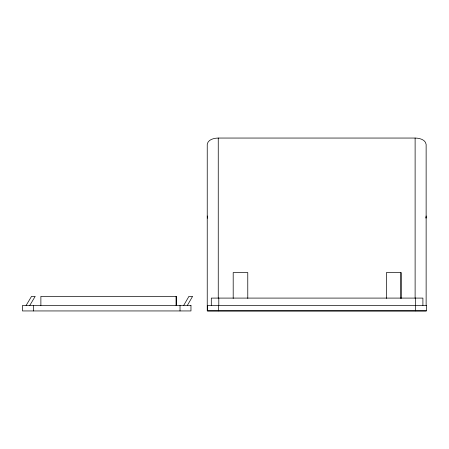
<?xml version="1.0" encoding="UTF-8"?>
<svg xmlns="http://www.w3.org/2000/svg" width="449" height="449" viewBox="0 0 449 449"><rect width="100%" height="100%" fill="white"/><g stroke="black" fill="none" stroke-linecap="round" stroke-linejoin="round"><path stroke-width="0.67" d="M426.135 215.986L426.039 217.917M183.669 305.472L188.945 296.351L192.593 296.351L187.317 305.472M26.098 305.472L31.548 296.351L35.196 296.351L29.746 305.472M426.135 305.354L426.135 144.41C425.456 139.454 419.315 138.112 415.117 138.051L218.253 138.051C214.055 138.112 207.909 139.454 207.236 144.41L207.236 310.949L426.135 310.949M207.236 217.917L207.606 217.917L207.236 215.986M425.759 217.917L426.135 217.917M422.902 305.387L422.902 298.091L211.299 298.091L211.299 305.387M415.533 305.387L415.533 310.86M415.415 298.091L415.415 305.387M415.117 138.051L415.117 298.349M401.008 298.4L401.008 272.554L386.426 272.554L386.426 298.4M400.974 272.554L400.974 298.4M247.781 298.4L247.769 272.554L233.194 272.554L233.199 298.4M218.792 298.091L218.792 305.387M218.669 305.387L218.669 310.86M218.253 138.051L218.253 298.349M207.331 216.811L207.331 217.917M180.021 305.472L180.021 310.944M176.255 305.472L176.255 296.351L40.881 296.351L40.881 305.472M176.131 296.351L176.131 305.472M33.467 305.472L33.467 310.944M426.55 305.387L207.651 305.387L207.651 310.86L426.55 310.86L426.55 305.387M190.965 305.472L22.45 305.472L22.45 310.944L190.965 310.944L190.965 305.472"/></g></svg>
